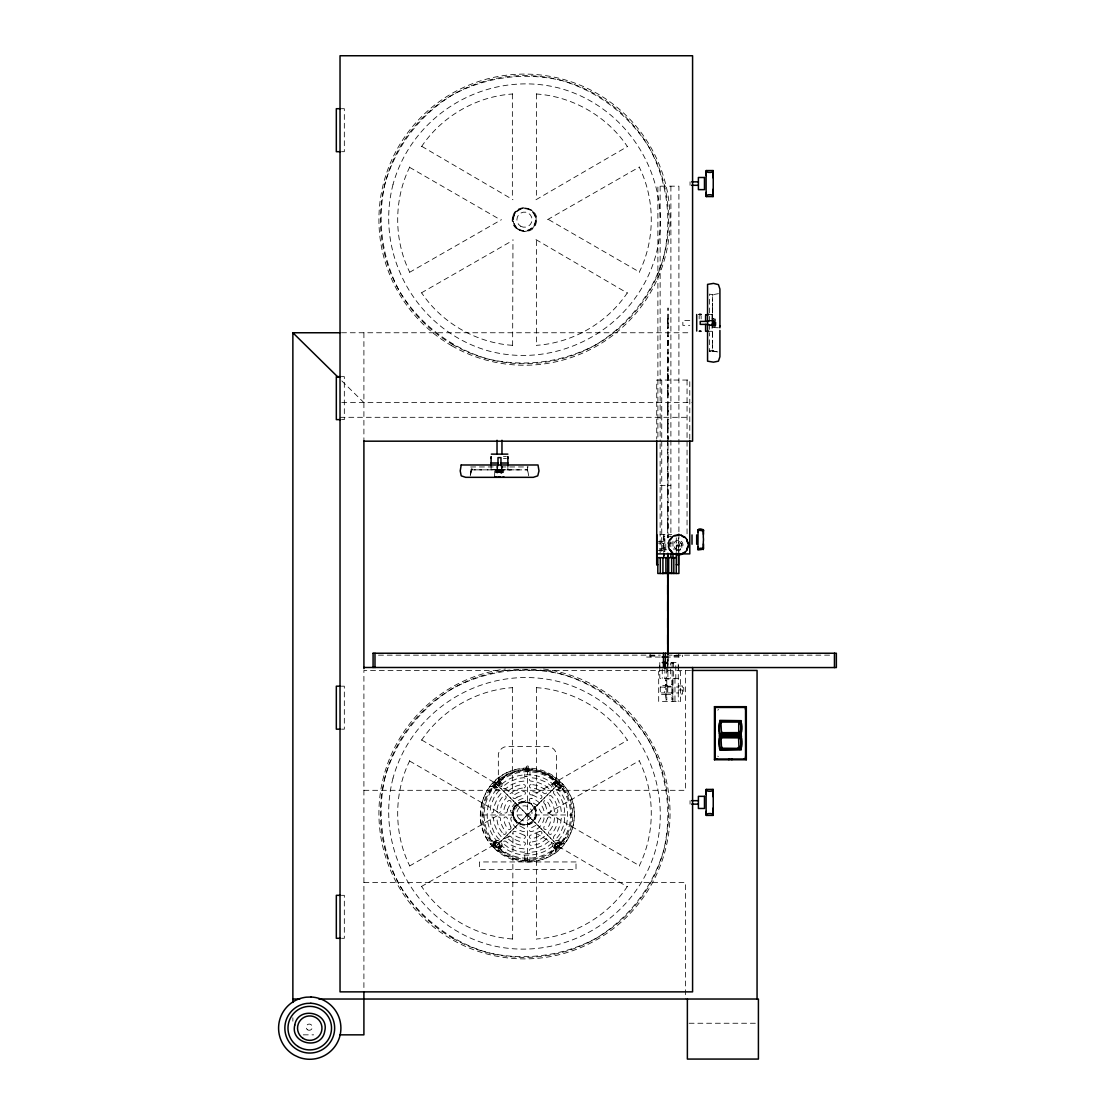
<?xml version="1.0" encoding="UTF-8"?>
<svg xmlns="http://www.w3.org/2000/svg" width="1115" height="1115" viewBox="0 0 1115 1115"><rect width="100%" height="100%" fill="white"/><g stroke="black" fill="none" stroke-linecap="round" stroke-linejoin="round"><path stroke-width="0.75" stroke-dasharray="5 3.75" d="M497.025 469.429L497.025 466.321M659.787 662.547L659.787 671.3L658.686 671.3L658.686 701.474L680.387 701.474L680.387 671.3L678.268 671.3L678.268 662.547L667.439 662.547M667.69 318.416L667.69 328.758M667.69 661.153L668.024 658.505M668.024 661.153L668.024 656.15L667.69 671.857L667.69 656.122M668.024 318.416L668.024 328.758M676.289 550.029C683.258 554.155 683.411 537.904 676.289 541.988M676.289 547.535L676.289 545.277M678.268 691.453L678.268 690.743M701.14 318.946L701.14 315.991M709.544 312.994L709.544 294.095L712.429 294.75L712.471 300.409M471.408 470.906L471.422 469.889L470.349 475.854L471.352 466.837L472.272 469.847L477.011 469.889L475.115 469.847M712.471 340.145L712.429 342.793L712.429 294.75L718.436 293.649M712.429 347.267L712.471 345.371L712.429 351.044L709.544 351.699L709.544 332.8M501.722 466.321L501.555 472.607M712.429 337.692L712.471 330.165L712.429 331.294L709.419 331.294M504.064 470.906L503.548 469.652M494.6 475.854L494.851 469.889L496.384 469.429M712.471 342.751L712.429 351.044L718.436 352.033L712.471 350.96M498.753 778.563L499.046 779.747M500.3 845.978L498.029 849.491M502.015 844.933L498.851 850.452L499.018 851.888M552.747 785.03L555.925 779.51L555.744 778.075M554.476 783.984L556.747 780.458M556.023 851.4L555.73 850.201M667.69 345.357L667.69 335.922M668.024 345.357L668.024 335.922M667.69 361.971L667.69 352.521M668.024 361.971L668.024 352.521M667.69 378.57L667.69 369.121M668.024 378.57L668.024 369.121M667.69 395.184L667.69 385.734M668.024 395.184L668.024 385.734M667.69 411.783L667.69 402.334M668.024 411.783L668.024 402.334M667.69 428.397L667.69 418.947M668.024 428.397L668.024 418.947M667.857 439.087L667.69 435.547M668.192 439.087L668.024 435.547M667.69 444.996L667.69 442.641M668.024 444.996L668.024 442.641M667.69 461.596L667.69 452.16M668.024 461.596L668.024 452.16M667.69 478.21L667.69 468.76M668.024 478.21L668.024 468.76M667.69 494.809L667.69 485.373M668.024 494.809L668.024 485.373M667.69 511.423L667.69 501.973M668.024 511.423L668.024 501.973M667.69 528.022L667.69 518.587M668.024 528.022L668.024 518.587M668.024 535.186L668.024 537.542L667.69 535.186M470.251 475.854L471.422 469.889M528.733 475.854L527.562 469.889L527.228 470.906L527.632 466.837M712.234 318.848L713.489 318.319M409.456 272.394L501.471 219.669M547.493 219.669L639.508 166.929M409.456 866.062L501.471 813.323M547.493 813.323L639.508 760.597M409.456 166.929L409.595 167.348C393.72 199.697 393.72 239.641 409.595 271.976M409.456 760.597L409.595 761.015C393.72 793.35 393.72 833.295 409.595 865.644M639.508 272.394L639.355 271.976C655.244 239.641 655.244 199.697 639.355 167.348M492.872 844.334L496.384 842.062M558.378 787.887L561.904 785.615M639.508 866.062L639.355 865.644C655.244 833.295 655.244 793.35 639.355 761.015M512.635 345.636L512.97 239.6M535.981 199.738L627.661 146.427M512.635 939.304L512.97 833.253M535.981 793.406L627.661 740.081M495.687 783.274L495.241 784.653A1.617 1.617 0 0 1 497.067 782.828L495.687 783.274L559.075 846.675L559.535 845.295A1.617 1.617 0 0 1 557.709 847.121L559.075 846.675M499.046 850.201L498.753 851.4M555.73 779.747L556.023 778.563M499.018 778.075L498.851 779.51L502.015 785.03M555.744 851.888L555.925 850.452L552.747 844.933M421.303 146.427L421.735 146.33C441.805 116.406 476.398 96.434 512.356 94.022L512.635 93.688M627.661 292.911L627.229 292.994C607.159 322.918 572.566 342.89 536.608 345.315L536.329 345.636M421.303 740.081L421.735 739.998C441.805 710.074 476.398 690.101 512.356 687.676L512.635 687.356M488.983 792.807L496.036 783.622L505.22 776.584A44.335 44.335 0 0 1 571.73 814.981A44.335 44.335 0 0 1 505.22 853.379L496.036 846.327L488.983 837.142M496.482 789.49C484.105 803.441 484.105 826.522 496.482 840.473M528.245 767.636C529.5 763.552 522.963 768.165 528.245 767.636L529.235 769.322L524.831 769.322L524.733 776.347L529.96 776.347L529.96 769.322L528.022 769.322M558.294 840.473C570.671 826.522 570.671 803.441 558.294 789.49M565.779 837.142L558.74 846.327L549.556 853.379M627.661 886.578L627.229 886.662C607.159 916.586 572.566 936.558 536.608 938.969L536.329 939.304M524.831 769.322L526.447 767.636M690.046 181.843L690.046 185.299M494.656 847.707L560.12 782.242M495.687 846.675L495.241 845.295A1.617 1.617 0 0 0 497.081 847.135L495.687 846.675L559.089 783.288L557.709 782.828A1.617 1.617 0 0 1 559.535 784.653L559.089 783.288M690.046 800.668L690.046 804.138M525.458 768.862L526.405 768.862M528.287 769.322L529.235 768.862M497.429 840.348L491.91 843.511L490.475 843.344M557.333 789.615L562.852 786.437L564.288 786.619M501.889 784.068C515.841 771.691 538.921 771.691 552.873 784.068M559.702 784.876L559.2 783.162L549.89 776.012L539.033 771.51M552.873 845.881C538.921 858.257 515.841 858.257 501.889 845.881M490.475 786.619L491.91 786.437L497.429 789.615M564.288 843.344L562.852 843.511L557.333 840.348M562.615 786.633L563.8 786.34M492.161 843.316L490.962 843.609M421.303 292.911L512.356 240.673M421.303 886.578L512.356 834.341M515.743 771.51L504.886 776.012L498.335 781.03L498.335 754.367A9.227 9.213 0 0 1 506.168 746.562L548.608 746.562A9.227 9.213 0 0 1 556.427 754.367L556.427 781.03L549.89 776.012A44.99 44.935 0 0 0 504.886 776.012L495.562 783.162L495.074 784.876M709.419 351.044L712.429 350.11M490.962 786.34L492.161 786.633M563.8 843.609L562.615 843.316M516.747 469.889L527.632 469.847L521.973 469.889M514.294 469.847L471.338 469.847L472.272 469.847M708.903 325.134L712.011 325.036M506.768 469.889L519.395 469.847M492.203 469.889L485.415 469.847M524.733 776.347L526.67 776.333M524.831 853.7L529.96 853.7L529.96 860.724L524.831 860.724L524.733 853.7L525.5 853.714M524.831 860.724L525.5 860.724M712.471 294.82L713.489 294.806M341.357 108.699L344.326 108.699L344.326 151.696L341.357 151.696M709.419 314.5L712.429 314.5L712.471 315.629M712.011 318.946L715.189 318.946L715.189 326.834L712.011 326.834M712.011 319.991L715.189 319.991M689.781 320.423L682.854 320.423L682.854 325.357L689.781 325.357M708.903 320.423L715.928 320.507L715.928 325.273L712.011 325.204M708.61 320.758L715.189 320.827M712.011 321.204L715.189 321.204M712.011 322.277L715.189 322.277M712.011 322.89L715.189 322.89M712.011 323.517L715.189 323.517M712.011 324.089L715.189 323.935M712.011 324.577L715.189 324.577M708.61 325.036L715.189 324.967M708.903 325.357L712.011 325.357M712.011 325.789L715.189 325.789M341.524 332.758L689.112 332.758M341.357 376.647L344.326 376.647L344.326 419.63L341.357 419.63M341.734 402.627L692.582 402.627M340.033 417.303L689.112 417.303M503.436 456.593L506.405 456.593M470.683 466.962L498.001 466.962M500.97 466.962L528.287 466.962M491.339 469.429L507.882 469.429M660.136 485.471L670.896 485.471M659.982 534.545L671.746 534.545M663.801 536.064L664.819 536.176M669.892 536.245L670.812 536.245M663.801 540.134L664.819 540.036M658.324 541.597L666.645 541.653M658.324 543.103L662.784 543.103L662.784 548.928L658.324 548.928M667.272 543.061L676.289 543.061M680.61 543.632L681.809 543.632L681.809 548.371L680.61 548.371M676.289 546.043L680.61 546.043M673.293 549.026L676.289 549.026M663.801 549.779L666.645 549.779M658.324 550.434L665.767 550.434L665.767 541.597M663.801 551.312L664.819 551.312M663.899 551.409L664.819 551.409L664.819 536.064M378.473 655.146L660.414 655.146M667.091 655.146L832.724 655.146M650.101 655.62L654.867 655.62L654.867 657.056M678.756 655.62L673.976 655.62L673.976 657.056M650.101 656.108L654.867 656.108M673.976 656.108L678.756 656.108M660.317 657.056L646.672 657.056L646.672 655.146M665.376 657.056L682.492 657.056L682.492 655.146M673.641 663.132L670.659 663.132L670.659 678.352M690.533 670.436L363.908 670.436L363.908 990.329M678.268 678.352L659.787 678.352L659.787 665.711M665.767 680.652L666.784 680.652L666.784 699.955M665.878 680.749L666.784 680.749M671.871 680.819L672.889 680.707M665.878 684.61L666.784 684.61L665.767 684.708M678.268 685.99L682.589 685.99L682.589 694.032L678.268 694.032M341.357 686.185L344.326 686.185L344.326 729.168L341.357 729.168M665.767 686.227L672.889 686.227M660.289 687.091L664.763 687.091L664.763 692.917L660.289 692.917M667.746 686.993L678.268 686.993M682.589 687.648L683.774 687.648L683.774 692.387L682.589 692.387M678.268 689.976L682.589 689.976M667.746 692.945L678.268 692.945M665.767 694.366L672.889 694.366M665.767 695.885L666.784 695.983M671.871 695.885L672.889 695.885M665.767 699.955L666.784 699.844M363.908 790.312L685.418 790.312L685.418 670.436M481.959 814.981L572.803 814.981M527.353 860.724L526.043 860.724M363.908 882.481L685.418 882.481L685.418 999.026M341.357 895.317L344.326 895.317L344.326 938.3L341.357 938.3M689.098 1023.249L756.681 1023.249M303.266 1034.845L313.663 1034.845M503.436 458.558L506.405 458.558M525.5 769.322L526.67 769.322M713.489 350.974L712.471 350.96L718.436 352.131M510.238 469.889L507.882 469.847L507.882 466.837M718.436 327.782L712.471 327.531L712.011 325.998M536.329 93.688L536.608 94.022C572.566 96.434 607.159 116.406 627.229 146.33M512.356 345.315C476.398 342.89 441.805 322.918 421.735 292.994M536.329 687.356L536.608 687.676C572.566 690.101 607.159 710.074 627.229 739.998M496.384 787.887L492.872 785.615M558.378 842.062L561.904 844.334M512.356 938.969C476.398 936.558 441.805 916.586 421.735 886.662M558.504 786.855L556.134 786.228L555.507 783.859L557.235 782.131L559.591 782.772L560.232 785.127L557.946 787.274L555.688 786.674L555.089 784.416L556.733 782.772L558.991 783.371L559.591 785.629M498.029 847.177L495.785 846.578L495.185 844.334L496.83 842.675L499.074 843.288L499.687 845.532L497.541 847.818L495.171 847.191L494.544 844.822L496.273 843.093L498.628 843.734L499.269 846.09M498.029 780.458L500.3 783.984M554.476 845.978L556.747 849.491M528.287 768.876L526.405 769.322M421.735 146.33L512.97 199.738M548.747 219.669L639.355 271.976M409.595 167.348L500.217 219.669M535.981 239.6L627.229 292.994M421.735 739.998L512.97 793.406M548.747 813.323L639.355 865.644M409.595 761.015L500.217 813.323M535.981 833.253L627.229 886.662M549.556 776.584L558.81 783.678L565.779 792.807M341.859 380.94L363.908 402.627M494.656 782.242L560.12 847.707M712.429 308.088L712.429 314.5L712.429 308.827M497.346 469.429L497.262 466.321L497.429 472.607M712.471 305.635L712.429 303.001L712.471 305.719M527.562 469.889L527.576 470.906M712.011 314.5L712.011 331.044M709.544 316.367L709.544 321.413M709.544 324.381L709.544 329.427M699.175 315.977L699.175 318.946M689.781 439.157L689.781 380.048L656.721 380.048L656.721 439.157M687.049 380.048L687.049 534.768M678.91 531.785L678.91 186.177L657.892 186.177L657.892 439.742M678.91 533.528L678.91 552.636M678.756 653.237L678.756 657.056M678.422 537.89L678.422 551.312M678.268 665.711L678.268 701.474M676.289 537.848L676.289 552.706M675.788 665.711L675.788 678.352M674.965 678.352L674.965 701.474M673.641 662.547L673.641 678.352M672.986 541.151L672.986 547.758M672.889 701.474L672.889 679.119L665.767 679.119L665.767 701.474M672.777 680.819L672.777 699.774L671.871 699.886L671.871 680.707M672.15 662.547L672.15 678.352M670.896 186.177L670.896 438.488M670.896 440.23L670.896 535.521M670.812 541.695L670.812 547.005M669.892 536.134L669.892 536.914M668.024 537.764L668.024 307.921L667.69 438.543M667.885 663.132L667.885 678.352M667.69 440.286L667.69 537.764M666.394 668.206L666.394 678.352M664.902 668.206L664.902 678.352M663.899 536.176L663.899 552.469M663.801 534.545L663.801 552.552M662.254 668.875L662.254 678.352M661.739 380.048L661.739 552.148M660.136 186.177L660.136 441.972M660.136 443.714L660.136 552.775M650.101 653.237L650.101 657.056M536.608 94.022L536.608 198.651M536.608 240.673L536.608 345.315M536.608 687.676L536.608 792.319M536.608 834.341L536.608 938.969M528.705 769.322L528.705 771.273L525.987 771.273L525.987 769.322M527.381 769.559L527.381 860.404M512.356 94.022L512.356 198.651M512.356 687.676L512.356 792.319M503.436 469.429L503.436 472.607L495.548 472.607L495.548 469.429M502.391 469.429L502.391 472.607M501.792 469.429L501.875 473.345L497.109 473.345L497.179 469.429M501.179 469.429L501.179 472.607M500.537 469.429L500.677 472.607M500.105 469.429L500.105 472.607M499.492 469.429L499.492 472.607M498.865 469.429L498.865 472.607M498.447 469.429L498.447 472.607M498.293 469.429L498.293 472.607M497.806 469.429L497.806 472.607M496.593 469.429L496.593 472.607M491.102 466.739L491.102 469.847M363.908 332.758L363.908 441.178M292.869 1017.786L292.869 1021.201M505.22 853.379A44.335 44.335 0 0 1 505.22 776.584M494.182 841.686A4.585 4.585 0 0 1 500.677 841.686A4.585 4.585 0 0 1 500.677 848.18M500.677 781.782A4.585 4.585 0 0 1 500.677 788.263A4.585 4.585 0 0 1 494.182 788.263M560.58 788.263A4.585 4.585 0 0 1 554.099 788.263A4.585 4.585 0 0 1 554.099 781.782M554.099 848.18A4.585 4.585 0 0 1 554.099 841.686A4.585 4.585 0 0 1 560.58 841.686M492.997 844.013A3.916 3.916 0 0 1 499.158 843.205A3.916 3.916 0 0 1 498.349 849.365M498.349 780.598A3.916 3.916 0 0 1 499.158 786.744A3.916 3.916 0 0 1 492.997 785.936M556.427 849.365A3.916 3.916 0 0 1 555.618 843.205A3.916 3.916 0 0 1 561.765 844.013M561.765 785.936A3.916 3.916 0 0 1 555.618 786.744A3.916 3.916 0 0 1 556.427 780.598M543.479 669A145.577 145.577 0 0 1 647.257 891.54A145.577 145.577 0 0 1 401.707 891.54A145.577 145.577 0 0 1 505.485 669M718.408 709.307A1.436 1.436 0 0 1 717.739 710.171M717.739 756.123A1.436 1.436 0 0 1 718.269 756.653M385.344 182.386C376.577 219.376 381.692 258.22 399.741 291.684C419.686 324.047 450.781 347.908 487.199 358.807C524.189 367.574 563.047 362.459 596.497 344.41C628.86 324.451 652.721 293.37 663.62 256.952C672.387 219.948 667.272 181.104 649.223 147.64C629.278 115.277 598.184 91.43 561.765 80.531C524.775 71.75 485.917 76.865 452.453 94.914C420.104 114.873 396.243 145.953 385.344 182.386M393.024 184.435C374.361 256.143 417.832 331.434 489.262 351.127C560.957 369.79 636.247 326.319 655.941 254.889C674.603 183.181 631.132 107.89 559.702 88.21C487.994 69.534 412.717 113.005 393.024 184.435M385.344 776.054C376.577 813.044 381.692 851.888 399.741 885.352C419.686 917.715 450.781 941.562 487.199 952.461C524.189 961.241 563.047 956.126 596.497 938.077C628.86 918.119 652.721 887.038 663.62 850.606C672.387 813.615 667.272 774.772 649.223 741.308C629.278 708.945 598.184 685.084 561.765 674.199C524.775 665.418 485.917 670.533 452.453 688.582C420.104 708.541 396.243 739.621 385.344 776.054M393.024 778.103C374.361 849.811 417.832 925.102 489.262 944.795C560.957 963.458 636.247 919.987 655.941 848.557C674.603 776.848 631.132 701.558 559.702 681.864C487.994 663.202 412.717 706.673 393.024 778.103M512.761 216.519C508.161 231.418 532.733 238.011 536.204 222.805C540.803 207.906 516.231 201.313 512.761 216.519M482.042 802.828C466.864 862.243 556.162 886.174 572.734 827.135C587.912 767.719 498.6 743.789 482.042 802.828M483.297 803.162C479.868 817.839 483.143 834.145 493.597 845.268A3.638 3.638 0 0 0 497.095 848.766C513.416 864.209 541.36 864.209 557.681 848.766A3.638 3.638 0 0 0 561.179 845.268C576.608 828.947 576.608 801.002 561.179 784.681A3.638 3.638 0 0 0 557.681 781.183C541.36 765.754 513.416 765.754 497.095 781.183A3.638 3.638 0 0 0 493.597 784.681L487.854 792.152L483.297 803.162M490.893 805.197L490.098 811.302A1.714 1.714 0 0 0 493.471 811.748L494.21 806.089L497.652 797.81L501.123 793.281A1.714 1.714 0 0 0 498.419 791.204L494.67 796.096L490.893 805.197M507.478 809.643L507.2 811.748A1.714 1.714 0 0 1 503.827 811.302A16.962 16.962 0 0 1 508.133 800.918A1.714 1.714 0 0 1 510.837 802.995L507.478 809.643M510.795 810.535L510.698 811.302A1.714 1.714 0 0 0 514.071 811.748L517.667 805.267L524.148 801.671A1.714 1.714 0 0 0 523.716 798.284C517.541 799.525 512.538 804.528 510.795 810.535M512.761 810.187C508.161 825.086 532.733 831.679 536.204 816.473C540.803 801.574 516.231 794.981 512.761 810.187M540.691 818.215L537.096 824.696L530.615 828.292A1.714 1.714 0 0 0 531.061 831.665C537.43 830.368 542.768 825.016 544.078 818.647A1.714 1.714 0 0 0 540.691 818.215M547.563 818.215L543.939 826.968A1.714 1.714 0 0 0 546.643 829.03A16.962 16.962 0 0 0 550.935 818.647A1.714 1.714 0 0 0 547.563 818.215M561.305 818.215L560.552 823.86L557.124 832.152L553.653 836.668A1.714 1.714 0 0 0 556.357 838.745L560.092 833.867L563.869 824.752L564.678 818.647A1.714 1.714 0 0 0 561.305 818.215M661.279 544.496C662.909 549.597 665.251 540.9 661.279 544.496M677.042 544.496C678.673 549.597 681 540.9 677.042 544.496M495.171 782.772L494.544 785.127L496.273 786.855L498.628 786.228L499.269 783.859L497.541 782.131L495.171 782.772M495.785 783.371L495.185 785.629L496.83 787.274L499.074 786.674L499.687 784.416L498.029 782.772L495.785 783.371M555.688 843.288L555.089 845.532L556.733 847.177L558.991 846.578L559.591 844.334L557.946 842.675L555.688 843.288M556.134 843.734L555.507 846.09L557.235 847.818L559.591 847.191L560.232 844.822L558.504 843.093L556.134 843.734M508.496 782.27L503.618 786.005A1.714 1.714 0 0 0 505.694 788.709L510.21 785.239L518.503 781.81L524.148 781.058A1.714 1.714 0 0 0 523.716 777.685L517.611 778.493L508.496 782.27M517.081 797.127L515.395 798.424A1.714 1.714 0 0 1 513.332 795.72A16.962 16.962 0 0 1 523.716 791.427A1.714 1.714 0 0 1 524.148 794.8L517.081 797.127M539.367 831.525L530.615 835.163A1.714 1.714 0 0 0 531.061 838.536A16.962 16.962 0 0 0 541.444 834.229A1.714 1.714 0 0 0 539.367 831.525M549.082 841.24L544.552 844.71L536.273 848.153L530.615 848.891A1.714 1.714 0 0 0 531.061 852.264L537.165 851.47L546.266 847.693L551.158 843.943A1.714 1.714 0 0 0 549.082 841.24M715.189 321.705L712.011 321.705L715.189 321.845M672.777 684.61L671.871 684.61L672.889 684.708M667.746 685.586L660.289 685.586L660.289 694.422L667.746 694.422L667.746 685.586M576.009 861.951L479.534 861.951L479.534 869.588L576.009 869.588L576.009 861.951M482.307 469.889L479.589 469.847L482.238 469.889M712.011 320.758L708.903 320.66L712.011 320.758M537.165 778.493L531.061 777.685A1.714 1.714 0 0 0 530.615 781.058L536.273 781.81L544.552 785.239L549.082 788.709A1.714 1.714 0 0 0 551.158 786.005L546.266 782.27L537.165 778.493M532.719 795.079L530.615 794.8A1.714 1.714 0 0 1 531.061 791.427A16.962 16.962 0 0 1 541.444 795.72A1.714 1.714 0 0 1 539.367 798.424L532.719 795.079M531.827 798.396L531.061 798.284A1.714 1.714 0 0 0 530.615 801.671L537.096 805.267L540.691 811.748A1.714 1.714 0 0 0 544.078 811.302C542.838 805.128 537.834 800.124 531.827 798.396M524.148 828.292L517.667 824.696L514.071 818.215A1.714 1.714 0 0 0 510.698 818.647C511.994 825.016 517.346 830.368 523.716 831.665A1.714 1.714 0 0 0 524.148 828.292M524.148 835.163L515.395 831.525A1.714 1.714 0 0 0 513.332 834.229A16.962 16.962 0 0 0 523.716 838.536A1.714 1.714 0 0 0 524.148 835.163M524.148 848.891L518.503 848.153L510.21 844.71L505.694 841.24A1.714 1.714 0 0 0 503.618 843.943L508.496 847.693L517.611 851.47L523.716 852.264A1.714 1.714 0 0 0 524.148 848.891M560.092 796.096L556.357 791.204A1.714 1.714 0 0 0 553.653 793.281L557.124 797.81L560.552 806.089L561.305 811.748A1.714 1.714 0 0 0 564.678 811.302L563.869 805.197L560.092 796.096M545.235 804.682L543.939 802.995A1.714 1.714 0 0 1 546.643 800.918A16.962 16.962 0 0 1 550.935 811.302A1.714 1.714 0 0 1 547.563 811.748L545.235 804.682M510.837 826.968L507.2 818.215A1.714 1.714 0 0 0 503.827 818.647A16.962 16.962 0 0 0 508.133 829.03A1.714 1.714 0 0 0 510.837 826.968M501.123 836.668L497.652 832.152L494.21 823.86L493.471 818.215A1.714 1.714 0 0 0 490.098 818.647L490.893 824.752L494.67 833.867L498.419 838.745A1.714 1.714 0 0 0 501.123 836.668M501.959 469.429L501.959 466.321L501.959 469.429M503.269 833.895A1.714 1.714 0 0 0 505.973 831.818A21.241 21.241 0 0 1 500.342 818.215A1.714 1.714 0 0 0 496.969 818.647A23.819 23.819 0 0 0 503.269 833.895M494.182 848.18A46.941 46.941 0 0 0 572.734 827.135A46.941 46.941 0 0 0 515.228 769.629A46.941 46.941 0 0 0 494.182 848.18M554.434 811.748A21.241 21.241 0 0 0 548.789 798.131A1.714 1.714 0 0 1 551.493 796.068A23.819 23.819 0 0 1 557.807 811.302A1.714 1.714 0 0 1 554.434 811.748M508.468 839.093A23.819 23.819 0 0 0 523.716 845.393A1.714 1.714 0 0 0 524.148 842.02A21.241 21.241 0 0 1 510.545 836.389A1.714 1.714 0 0 0 508.468 839.093M524.148 787.929A1.714 1.714 0 0 0 523.716 784.556A23.819 23.819 0 0 0 508.468 790.87A1.714 1.714 0 0 0 510.545 793.573A21.241 21.241 0 0 1 524.148 787.929M548.789 831.818A1.714 1.714 0 0 0 551.493 833.895A23.819 23.819 0 0 0 557.807 818.647A1.714 1.714 0 0 0 554.434 818.215A21.241 21.241 0 0 1 548.789 831.818M531.061 784.556A1.714 1.714 0 0 0 530.615 787.929A21.241 21.241 0 0 1 544.232 793.573A1.714 1.714 0 0 0 546.294 790.87A23.819 23.819 0 0 0 531.061 784.556M496.969 811.302A1.714 1.714 0 0 0 500.342 811.748A21.241 21.241 0 0 1 505.973 798.131A1.714 1.714 0 0 0 503.269 796.068A23.819 23.819 0 0 0 496.969 811.302M530.615 842.02A1.714 1.714 0 0 0 531.061 845.393A23.819 23.819 0 0 0 546.294 839.093A1.714 1.714 0 0 0 544.232 836.389A21.241 21.241 0 0 1 530.615 842.02M505.736 852.459A43.29 43.29 0 0 0 570.671 814.981A43.29 43.29 0 0 0 505.736 777.49A43.29 43.29 0 0 0 505.736 852.459M451.7 345.734A145.577 145.577 0 0 0 670.059 219.669A145.577 145.577 0 0 0 451.7 93.59A145.577 145.577 0 0 0 451.7 345.734M452.453 344.423A144.058 144.058 0 0 0 668.54 219.669A144.058 144.058 0 0 0 452.453 94.9A144.058 144.058 0 0 0 452.453 344.423M518.796 229.509A11.373 11.373 0 0 0 535.855 219.669A11.373 11.373 0 0 0 518.796 209.815A11.373 11.373 0 0 0 518.796 229.509M516.217 227.92A11.68 11.68 0 0 0 535.771 222.693A11.68 11.68 0 0 0 521.458 208.38A11.68 11.68 0 0 0 516.217 227.92M518.977 229.188A10.997 10.997 0 0 0 535.479 219.669A10.997 10.997 0 0 0 518.977 210.136A10.997 10.997 0 0 0 518.977 229.188M520.691 226.233A7.582 7.582 0 0 0 532.064 219.669A7.582 7.582 0 0 0 520.691 213.104A7.582 7.582 0 0 0 520.691 226.233M452.453 938.091A144.058 144.058 0 0 0 668.54 813.323A144.058 144.058 0 0 0 452.453 688.568A144.058 144.058 0 0 0 452.453 938.091M516.44 821.365A11.373 11.373 0 0 0 535.465 816.278A11.373 11.373 0 0 0 521.541 802.34A11.373 11.373 0 0 0 516.44 821.365M518.642 823.441A11.68 11.68 0 0 0 536.162 813.323A11.68 11.68 0 0 0 518.642 803.218A11.68 11.68 0 0 0 518.642 823.441M518.977 822.856A11.011 11.011 0 0 0 535.493 813.323A11.011 11.011 0 0 0 518.977 803.79A11.011 11.011 0 0 0 518.977 822.856M519.116 818.689A7.582 7.582 0 0 0 531.799 815.288A7.582 7.582 0 0 0 522.517 806.006A7.582 7.582 0 0 0 519.116 818.689M675.997 548.887A4.669 4.669 0 0 0 683.007 544.845A4.669 4.669 0 0 0 675.997 540.803A4.669 4.669 0 0 0 675.997 548.887M307.503 1029.772A3.108 3.108 0 0 0 312.339 1027.375A3.108 3.108 0 0 0 307.838 1024.392A3.108 3.108 0 0 0 307.503 1029.772"/><path stroke-width="1.5" d="M491.102 466.182L491.102 456.69L491.144 458.098M657.808 564.72L656.721 564.72L656.721 534.545M705.614 321.413L705.6 315.489M686.784 550.197L688.248 546.183A10.007 10.007 0 0 0 688.248 543.521A6.119 5.575 70 0 1 686.784 539.493A10.007 10.007 0 0 0 685.07 537.444A6.119 5.575 30 0 1 681.363 535.312A10.007 10.007 0 0 0 678.742 534.852A6.119 5.575 -10 0 1 674.533 535.59A10.007 10.007 0 0 0 672.22 536.928A6.119 5.575 -50 0 1 669.474 540.204A10.007 10.007 0 0 0 668.554 542.712A6.119 5.575 -90 0 1 668.554 546.991A10.007 10.007 0 0 0 669.474 549.5A6.119 5.575 50 0 1 672.22 552.775A10.007 10.007 0 0 0 674.533 554.099A6.119 5.575 10 0 1 678.742 554.852A10.007 10.007 0 0 0 681.363 554.392A6.119 5.575 -30 0 1 685.07 552.246A10.007 10.007 0 0 0 686.784 550.197A6.119 5.575 -70 0 1 688.248 546.183M713.238 189.104L713.084 196.575L706.255 196.575C704.582 194.066 714.785 194.08 713.084 196.575M713.238 807.943L713.084 815.399L706.255 815.399C704.582 812.905 714.785 812.905 713.084 815.399M719.454 735.956L720.206 735.203L740.681 735.203L741.433 735.956L740.918 749.252L720.611 749.517L719.454 748.374M721.516 738.548L722.269 737.782L738.576 737.879L738.952 746.883L738.186 747.635M728.876 759.761L728.917 759.371A1.519 1.519 0 0 1 729.322 758.688M668.024 561.235L668.024 554.155L667.69 561.235M667.69 577.849L667.69 568.399M668.024 577.849L668.024 568.399M667.69 594.448L667.69 584.999M668.024 594.448L668.024 584.999M667.69 611.062L667.69 601.612M668.024 611.062L668.024 601.612M667.69 627.661L667.69 618.212M668.024 627.661L668.024 618.212M667.69 644.261L667.69 634.825M668.024 644.261L668.024 634.825M668.024 651.425L668.024 653.794L667.69 651.425M668.554 546.991L668.554 542.712M706.255 170.567C704.582 173.076 714.785 173.062 713.084 170.567L706.255 170.567L706.255 175.654M698.06 529.597C711.37 533.555 696.248 524.454 698.06 532.203M706.255 789.406C704.582 791.901 714.785 791.901 713.084 789.406L706.255 789.406L706.255 794.493M719.635 326.695L719.914 325.678M703.314 549.597C702.352 545.653 691.091 551.688 703.314 549.138A6.119 1.254 -68.7 0 0 703.314 546.991L703.314 544.942A6.119 2.369 -81.2 0 0 703.44 543.855M698.06 546.991L698.06 549.597M672.22 536.928L669.474 540.204M746.311 759.761L745.545 759.008L745.545 707.454L746.311 706.687L714.464 706.687L714.464 759.761L746.311 759.761L746.311 706.687M714.464 759.761L715.217 759.008L715.217 707.454L714.464 706.687M681.363 554.392L685.07 552.246M706.116 171.64L706.116 195.501M697.948 530.419L703.426 530.419M706.116 790.465L706.116 814.34M713.238 195.501L713.238 171.64M703.426 548.775L703.314 547.521A6.119 1.923 -73.8 0 0 703.314 544.245L703.314 541.737A6.119 2.523 90 0 0 703.314 537.458L703.314 534.949A6.119 1.923 73.8 0 0 703.3 531.674L703.314 530.336M713.238 814.34L713.238 790.465M503.813 476.816L502.726 477.22M678.742 534.852L674.533 535.59M739.858 734.59C742.715 733.74 742.715 721.809 739.858 720.945L720.903 720.945C718.06 721.809 718.06 733.74 720.903 734.59L740.862 734.339L741.28 720.666L719.774 720.388L719.398 733.461L720.903 734.59M701.126 314.5L699.175 314.5L701.14 314.5M674.533 554.099L678.742 554.852M497.848 477.164L499.199 477.081M498.001 463.018L491.102 463.004M340.326 108.699L336.326 108.699L336.326 151.696L340.326 151.696M691.718 181.843L698.394 181.843M691.718 185.299L698.394 185.299M708.833 314.5L705.6 314.778M708.234 321.413L700.206 321.413L700.206 324.381L708.234 324.381M708.764 331.294L705.6 331.294L705.614 324.381M292.869 1002.427L292.869 332.758L339.796 332.758M340.326 376.647L336.326 376.647L336.326 419.63L340.326 419.63M363.908 441.178L692.582 441.178L692.582 55.75L340.033 55.75L340.033 991.862L692.582 991.862L692.582 667.481M491.339 454.126L507.882 454.126M507.882 463.004L500.97 463.018M656.721 553.89L689.781 553.89L689.781 440.885M676.289 557.667L657.808 557.667L657.808 573.472L678.91 573.472L678.91 554.364M676.289 564.72L678.422 564.72L678.422 552.984M671.662 572.873L668.679 572.873L668.679 557.667M373.107 653.237L836.348 653.237L836.362 667.564L363.908 667.481M662.017 657.056L667.035 657.056M662.254 662.547L666.505 662.547M666.394 663.132L664.61 662.547M692.248 670.436L757.057 670.436L757.057 999.026M340.326 686.185L336.326 686.185L336.326 729.168L340.326 729.168M715.217 707.454L745.545 707.454M715.217 759.008L745.545 759.008M691.718 800.668L698.394 800.668M691.718 804.138L698.394 804.138M340.326 895.317L336.326 895.317L336.326 938.3L340.326 938.3M292.869 999.026L299.796 999.026M318.862 999.026L758.409 999.026L758.409 1059.069L687.37 1059.069L687.37 999.026M339.643 1034.845L363.908 1034.845L363.908 992.071M700.387 331.239L699.203 331.28L701.154 331.294M739.928 749.503C742.757 748.723 742.771 736.708 739.928 735.858L720.973 735.858C718.116 736.722 718.116 748.653 720.973 749.503M499.492 477.081L500.816 477.136M722.269 747.635L721.516 746.883M496.719 477.332L494.851 476.607M685.07 537.444L681.363 535.312M697.948 548.775L698.06 530.336M669.474 549.5L672.22 552.775M738.729 722.938L738.729 732.597L722.422 732.694L721.67 731.942M292.869 332.758L338.18 377.33M688.248 543.521L686.784 539.493M731.9 759.761L731.858 759.371A1.519 1.519 0 0 0 731.454 758.688M507.869 458.474L507.882 456.62L507.882 466.251M713.238 178.038L713.084 170.567M713.238 796.863L713.084 789.406M834.452 653.237L834.452 667.564M719.914 327.824L719.914 289.078L718.436 284.632L713.489 283.391L707.565 284.381L707.565 361.176L713.489 362.166L718.436 361.162L719.914 356.716L719.914 330.416M706.255 192.365L706.255 196.575M706.255 811.204L706.255 815.399M703.314 529.597L703.314 530.057A6.119 1.254 68.7 0 1 703.314 532.189L703.314 534.238M696.708 314.5L696.708 331.044M696.68 534.921L696.68 544.259M692.011 534.921L692.011 544.259M676.289 552.984L676.289 573.472M673.822 557.667L673.822 573.472M672.986 554.364L672.986 557.667M671.662 557.667L671.662 573.472M670.909 553.277L670.909 556.901M668.024 553.43L668.024 654.38M667.69 553.43L667.69 654.38M665.906 557.667L665.906 572.873L662.631 573.472M665.376 653.237L665.376 667.564M664.902 662.547L664.902 668.206M663.899 553.988L663.899 555.27M663.801 553.625L663.801 556.901M663.467 653.237L663.467 667.564M662.923 557.667L662.923 573.472M660.289 557.667L660.289 573.472M656.721 440.885L656.721 564.72M501.959 440.272L501.959 454.126M500.97 465.652L500.97 457.624L498.001 457.624L498.001 465.652M497.025 440.272L497.025 454.126M374.988 653.237L374.988 667.564M373.079 653.237L373.079 667.564M363.908 440.871L363.908 668.652M745.419 757.001A1.436 1.436 0 0 1 745.419 757.74M744.402 758.757A1.436 1.436 0 0 1 743.663 758.757M745.419 708.569A1.436 1.436 0 0 1 745.419 709.307M717.391 758.757A1.436 1.436 0 0 1 716.652 758.757M294.764 1025.089C289.97 1044.211 321.664 1050.665 324.744 1031.194C329.524 1012.058 297.844 1005.605 294.764 1025.089M719.426 733.74L719.774 750.13L741.28 749.851L741.001 733.28L719.426 733.74M720.945 722.924L721.475 733.308L738.729 733.461C741.656 732.666 741.559 722.868 738.729 722.088L722.046 722.088L720.945 722.924M721.001 737.837L721.53 748.221L738.785 748.374C741.712 747.58 741.628 737.796 738.785 737.001L722.102 737.001L721.001 737.837M461.206 464.983L460.216 470.906L461.22 475.854L465.666 477.332L533.304 477.332L537.751 475.854L538.991 470.906L538.001 464.983L461.206 464.983M311.113 997.019L306.235 997.186A31.136 31.136 0 0 0 294.402 1055.236L298.834 1057.299A31.136 31.136 0 0 0 340.27 1034.358A31.136 31.136 0 0 0 311.113 997.019M310.848 1003.263L306.946 1003.402A24.892 24.892 0 0 0 288.98 1041.87A24.892 24.892 0 0 0 331.42 1040.407A24.892 24.892 0 0 0 310.848 1003.263M704.471 177.494L698.394 177.494L698.394 189.648L704.471 189.648L704.471 177.494M704.471 796.333L698.394 796.333L698.394 808.473L704.471 808.473L704.471 796.333M298.053 1046.497A21.77 21.77 0 0 0 331.503 1029.089A21.77 21.77 0 0 0 299.698 1008.824A21.77 21.77 0 0 0 298.053 1046.497M302.946 1038.288A12.223 12.223 0 0 0 321.942 1028.95A12.223 12.223 0 0 0 304.367 1017.173A12.223 12.223 0 0 0 302.946 1038.288"/></g></svg>
